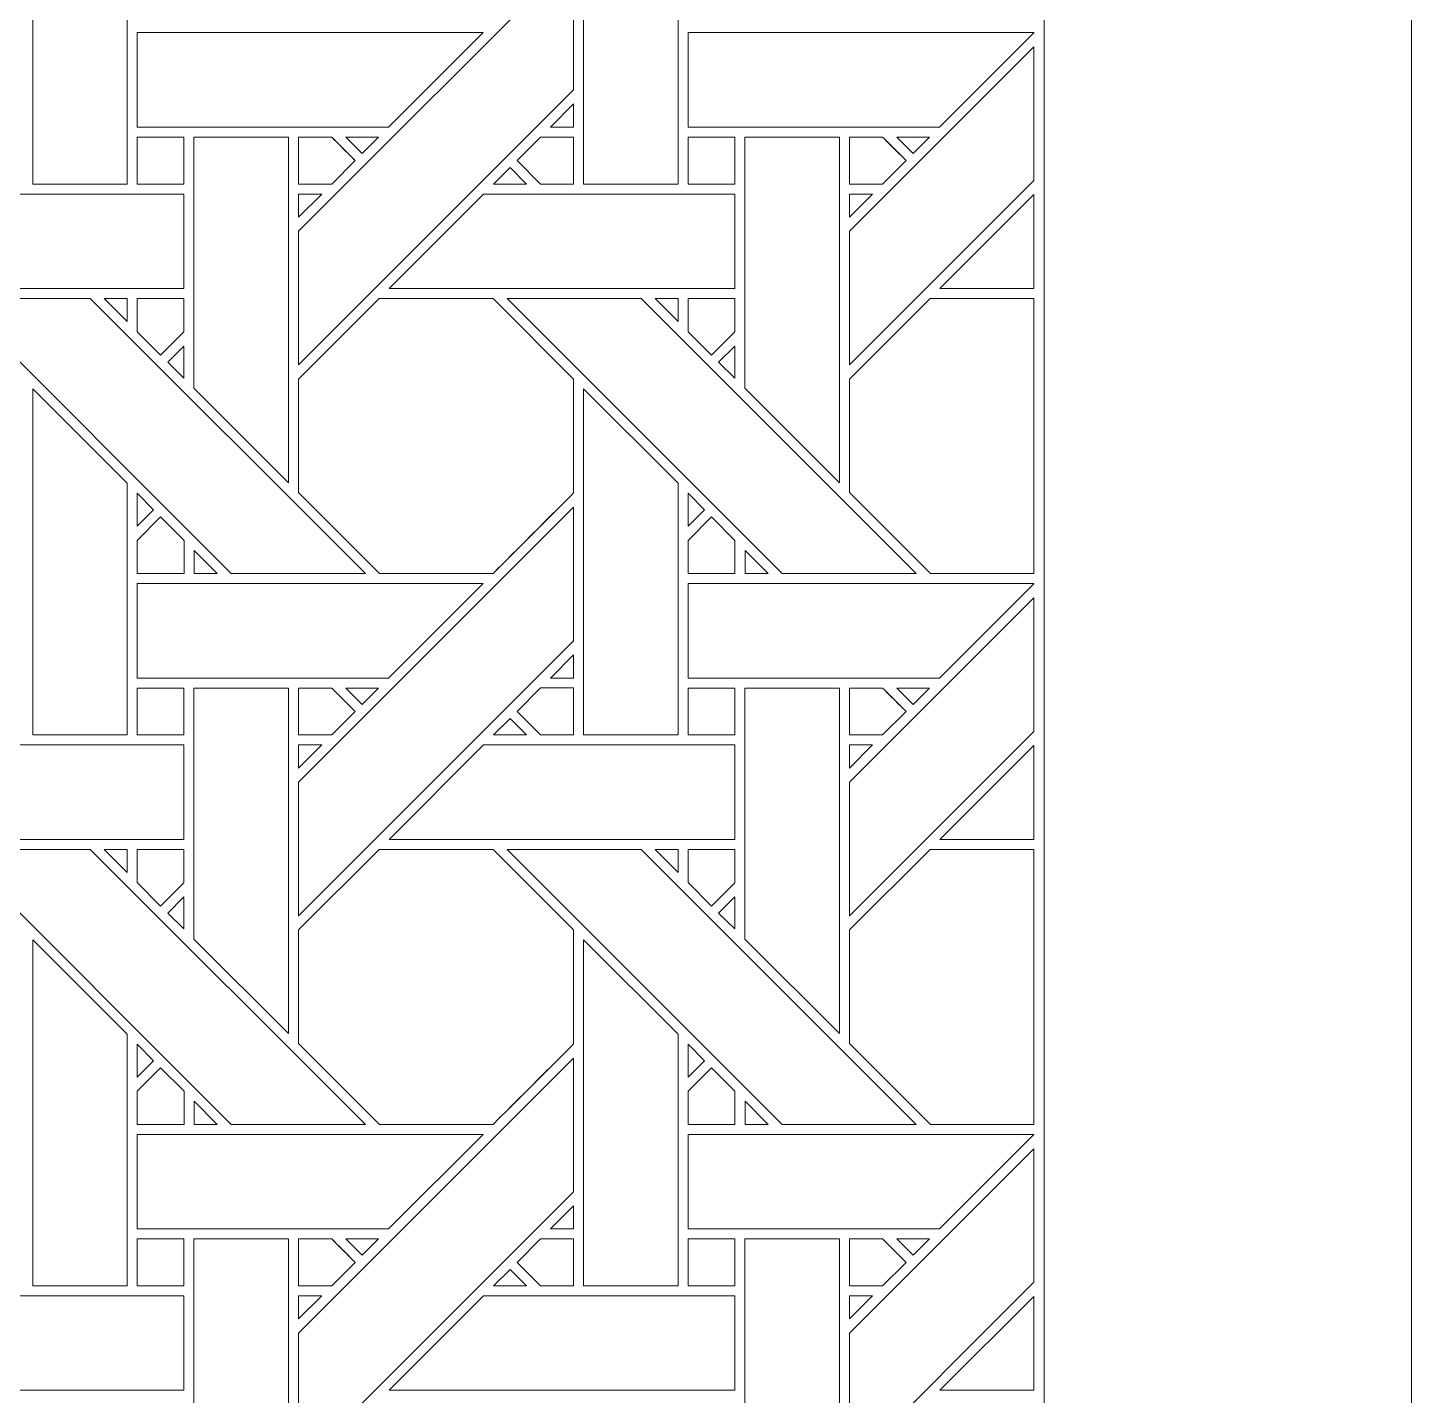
# Model space of a CAD drawing. Header units: inches. Extents: x 7.4 to 17.4, y 4.1 to 14.1.
# Drawn here: x 15 to 17.383, y 8.866 to 11.221 of the extents above; entities that cross this region are included whole.
import ezdxf

# ---------------------------------------------------------------- set-up
doc = ezdxf.new("R2010")
doc.units = ezdxf.units.IN
doc.header["$MEASUREMENT"] = 0
doc.layers.add('Design', color=7, linetype='Continuous', lineweight=0)

msp = doc.modelspace()

# ---------------------------------------------------------------- linework, layer by layer
at = {"layer": 'Design'}
for points, knots in [([(7.3829, 14.0948), (7.3829, 14.0948), (7.3829, 4.0948), (7.3829, 4.0948), (7.3829, 4.0948), (17.3829, 4.0948), (17.3829, 4.0948), (17.3829, 4.0948), (17.3829, 14.0948), (17.3829, 14.0948), (17.3829, 14.0948), (7.3829, 14.0948), (7.3829, 14.0948)], [0, 0, 0, 0, 1, 1, 1, 2, 2, 2, 3, 3, 3, 4, 4, 4, 4]), ([(8.0149, 13.4627), (8.0149, 13.4627), (8.0149, 4.7268), (8.0149, 4.7268), (8.0149, 4.7268), (16.7508, 4.7268), (16.7508, 4.7268), (16.7508, 4.7268), (16.7508, 13.4627), (16.7508, 13.4627), (16.7508, 13.4627), (8.0149, 13.4627), (8.0149, 13.4627)], [0, 0, 0, 0, 1, 1, 1, 2, 2, 2, 3, 3, 3, 4, 4, 4, 4]), ([(15.0087, 10.9519), (15.0087, 10.9519), (15.0087, 11.5477), (15.0087, 11.5477), (15.0087, 11.5477), (15.1714, 11.3856), (15.1714, 11.3856), (15.1714, 11.3856), (15.1714, 10.9519), (15.1714, 10.9519), (15.1714, 10.9519), (15.0087, 10.9519), (15.0087, 10.9519)], [0, 0, 0, 0, 1, 1, 1, 2, 2, 2, 3, 3, 3, 4, 4, 4, 4]), ([(15.9574, 10.9519), (15.9574, 10.9519), (15.9574, 11.5477), (15.9574, 11.5477), (15.9574, 11.5477), (16.1201, 11.3856), (16.1201, 11.3856), (16.1201, 11.3856), (16.1201, 10.9519), (16.1201, 10.9519), (16.1201, 10.9519), (15.9574, 10.9519), (15.9574, 10.9519)], [0, 0, 0, 0, 1, 1, 1, 2, 2, 2, 3, 3, 3, 4, 4, 4, 4]), ([(15.4666, 10.6404), (15.4666, 10.6404), (15.4666, 10.8705), (15.4666, 10.8705), (15.4666, 10.8705), (15.9403, 11.3441), (15.9403, 11.3441), (15.9403, 11.3441), (15.9403, 11.1141), (15.9403, 11.1141), (15.9403, 11.1141), (15.4666, 10.6404), (15.4666, 10.6404)], [0, 0, 0, 0, 1, 1, 1, 2, 2, 2, 3, 3, 3, 4, 4, 4, 4]), ([(15.6217, 11.0499), (15.6217, 11.0499), (15.1887, 11.0499), (15.1887, 11.0499), (15.1887, 11.0499), (15.1887, 11.2126), (15.1887, 11.2126), (15.1887, 11.2126), (15.7844, 11.2126), (15.7844, 11.2126), (15.7844, 11.2126), (15.6217, 11.0499), (15.6217, 11.0499)], [0, 0, 0, 0, 1, 1, 1, 2, 2, 2, 3, 3, 3, 4, 4, 4, 4]), ([(16.7329, 11.2123), (16.7329, 11.2123), (16.5704, 11.0499), (16.5704, 11.0499), (16.5704, 11.0499), (16.1375, 11.0499), (16.1375, 11.0499), (16.1375, 11.0499), (16.1375, 11.2126), (16.1375, 11.2126), (16.1375, 11.2126), (16.7329, 11.2126), (16.7329, 11.2126), (16.7329, 11.2126), (16.7329, 11.2123), (16.7329, 11.2123)], [0, 0, 0, 0, 1, 1, 1, 2, 2, 2, 3, 3, 3, 4, 4, 4, 5, 5, 5, 5]), ([(16.4153, 10.6404), (16.4153, 10.6404), (16.4153, 10.8705), (16.4153, 10.8705), (16.4153, 10.8705), (16.7329, 11.188), (16.7329, 11.188), (16.7329, 11.188), (16.7329, 10.958), (16.7329, 10.958), (16.7329, 10.958), (16.4153, 10.6404), (16.4153, 10.6404)], [0, 0, 0, 0, 1, 1, 1, 2, 2, 2, 3, 3, 3, 4, 4, 4, 4]), ([(15.9403, 11.0897), (15.9403, 11.0897), (15.9403, 11.0499), (15.9403, 11.0499), (15.9403, 11.0499), (15.9005, 11.0499), (15.9005, 11.0499), (15.9005, 11.0499), (15.9403, 11.0897), (15.9403, 11.0897)], [0, 0, 0, 0, 1, 1, 1, 2, 2, 2, 3, 3, 3, 3]), ([(15.1887, 11.0327), (15.1887, 11.0327), (15.269, 11.0327), (15.269, 11.0327), (15.269, 11.0327), (15.269, 10.9519), (15.269, 10.9519), (15.269, 10.9519), (15.1887, 10.9519), (15.1887, 10.9519), (15.1887, 10.9519), (15.1887, 11.0327), (15.1887, 11.0327)], [0, 0, 0, 0, 1, 1, 1, 2, 2, 2, 3, 3, 3, 4, 4, 4, 4]), ([(15.1887, 10.9519), (15.1887, 10.9519), (15.1887, 11.0327), (15.1887, 11.0327), (15.1887, 11.0327), (15.269, 11.0327), (15.269, 11.0327), (15.269, 11.0327), (15.269, 10.9519), (15.269, 10.9519), (15.269, 10.9519), (15.1887, 10.9519), (15.1887, 10.9519)], [0, 0, 0, 0, 1, 1, 1, 2, 2, 2, 3, 3, 3, 4, 4, 4, 4]), ([(15.2865, 10.6004), (15.2865, 10.6004), (15.2865, 11.0326), (15.2865, 11.0326), (15.2865, 11.0326), (15.4494, 11.0326), (15.4494, 11.0326), (15.4494, 11.0326), (15.4494, 10.4375), (15.4494, 10.4375), (15.4494, 10.4375), (15.2865, 10.6004), (15.2865, 10.6004)], [0, 0, 0, 0, 1, 1, 1, 2, 2, 2, 3, 3, 3, 4, 4, 4, 4]), ([(15.5237, 11.0327), (15.5288, 11.0276), (15.5596, 10.9967), (15.564, 10.9923), (15.564, 10.9923), (15.5236, 10.9519), (15.5236, 10.9519), (15.5236, 10.9519), (15.4666, 10.9519), (15.4666, 10.9519), (15.4666, 10.9519), (15.4666, 11.0327), (15.4666, 11.0327), (15.4666, 11.0327), (15.5237, 11.0327), (15.5237, 11.0327)], [0, 0, 0, 0, 1, 1, 1, 2, 2, 2, 3, 3, 3, 4, 4, 4, 5, 5, 5, 5]), ([(15.564, 10.9923), (15.564, 10.9923), (15.5236, 10.9519), (15.5236, 10.9519), (15.5236, 10.9519), (15.4666, 10.9519), (15.4666, 10.9519), (15.4666, 10.9519), (15.4666, 11.0327), (15.4666, 11.0327), (15.4666, 11.0327), (15.5237, 11.0327), (15.5237, 11.0327), (15.5291, 11.0273), (15.564, 10.9923), (15.564, 10.9923)], [0, 0, 0, 0, 1, 1, 1, 2, 2, 2, 3, 3, 3, 4, 4, 4, 5, 5, 5, 5]), ([(15.548, 11.0326), (15.548, 11.0326), (15.6045, 11.0326), (15.6045, 11.0326), (15.6045, 11.0326), (15.5762, 11.0045), (15.5762, 11.0045), (15.5762, 11.0045), (15.548, 11.0326), (15.548, 11.0326)], [0, 0, 0, 0, 1, 1, 1, 2, 2, 2, 3, 3, 3, 3]), ([(15.8832, 10.9519), (15.8832, 10.9519), (15.8428, 10.9923), (15.8428, 10.9923), (15.8428, 10.9923), (15.8832, 11.0327), (15.8832, 11.0327), (15.8832, 11.0327), (15.9403, 11.0327), (15.9403, 11.0327), (15.9403, 11.0327), (15.9403, 10.9519), (15.9403, 10.9519), (15.9403, 10.9519), (15.8832, 10.9519), (15.8832, 10.9519)], [0, 0, 0, 0, 1, 1, 1, 2, 2, 2, 3, 3, 3, 4, 4, 4, 5, 5, 5, 5]), ([(15.9403, 10.9519), (15.9403, 10.9519), (15.8832, 10.9519), (15.8832, 10.9519), (15.8832, 10.9519), (15.8428, 10.9923), (15.8428, 10.9923), (15.8428, 10.9923), (15.8832, 11.0327), (15.8832, 11.0327), (15.8832, 11.0327), (15.9403, 11.0327), (15.9403, 11.0327), (15.9403, 11.0327), (15.9403, 10.9519), (15.9403, 10.9519)], [0, 0, 0, 0, 1, 1, 1, 2, 2, 2, 3, 3, 3, 4, 4, 4, 5, 5, 5, 5]), ([(16.1375, 11.0327), (16.1375, 11.0327), (16.2177, 11.0327), (16.2177, 11.0327), (16.2177, 11.0327), (16.2177, 10.9519), (16.2177, 10.9519), (16.2177, 10.9519), (16.1375, 10.9519), (16.1375, 10.9519), (16.1375, 10.9519), (16.1375, 11.0327), (16.1375, 11.0327)], [0, 0, 0, 0, 1, 1, 1, 2, 2, 2, 3, 3, 3, 4, 4, 4, 4]), ([(16.1375, 10.9519), (16.1375, 10.9519), (16.1375, 11.0327), (16.1375, 11.0327), (16.1375, 11.0327), (16.2177, 11.0327), (16.2177, 11.0327), (16.2177, 11.0327), (16.2177, 10.9519), (16.2177, 10.9519), (16.2177, 10.9519), (16.1375, 10.9519), (16.1375, 10.9519)], [0, 0, 0, 0, 1, 1, 1, 2, 2, 2, 3, 3, 3, 4, 4, 4, 4]), ([(16.3982, 10.4375), (16.3982, 10.4375), (16.2352, 10.6004), (16.2352, 10.6004), (16.2352, 10.6004), (16.2352, 11.0326), (16.2352, 11.0326), (16.2352, 11.0326), (16.3982, 11.0326), (16.3982, 11.0326), (16.3982, 11.0326), (16.3982, 10.4375), (16.3982, 10.4375)], [0, 0, 0, 0, 1, 1, 1, 2, 2, 2, 3, 3, 3, 4, 4, 4, 4]), ([(16.4724, 11.0327), (16.4775, 11.0276), (16.5083, 10.9967), (16.5127, 10.9923), (16.5127, 10.9923), (16.4723, 10.9519), (16.4723, 10.9519), (16.4723, 10.9519), (16.4153, 10.9519), (16.4153, 10.9519), (16.4153, 10.9519), (16.4153, 11.0327), (16.4153, 11.0327), (16.4153, 11.0327), (16.4724, 11.0327), (16.4724, 11.0327)], [0, 0, 0, 0, 1, 1, 1, 2, 2, 2, 3, 3, 3, 4, 4, 4, 5, 5, 5, 5]), ([(16.4153, 10.9519), (16.4153, 10.9519), (16.4153, 11.0327), (16.4153, 11.0327), (16.4153, 11.0327), (16.4724, 11.0327), (16.4724, 11.0327), (16.4777, 11.0274), (16.5085, 10.9965), (16.5127, 10.9923), (16.5127, 10.9923), (16.4723, 10.9519), (16.4723, 10.9519), (16.4723, 10.9519), (16.4153, 10.9519), (16.4153, 10.9519)], [0, 0, 0, 0, 1, 1, 1, 2, 2, 2, 3, 3, 3, 4, 4, 4, 5, 5, 5, 5]), ([(16.4967, 11.0326), (16.4967, 11.0326), (16.5532, 11.0326), (16.5532, 11.0326), (16.5532, 11.0326), (16.5249, 11.0045), (16.5249, 11.0045), (16.5249, 11.0045), (16.4967, 11.0326), (16.4967, 11.0326)], [0, 0, 0, 0, 1, 1, 1, 2, 2, 2, 3, 3, 3, 3]), ([(15.8307, 10.9801), (15.8307, 10.9801), (15.8589, 10.9519), (15.8589, 10.9519), (15.8589, 10.9519), (15.8024, 10.9519), (15.8024, 10.9519), (15.8024, 10.9519), (15.8307, 10.9801), (15.8307, 10.9801)], [0, 0, 0, 0, 1, 1, 1, 2, 2, 2, 3, 3, 3, 3]), ([(15.269, 10.9347), (15.269, 10.9347), (15.269, 10.7719), (15.269, 10.7719), (15.269, 10.7719), (14.6737, 10.7719), (14.6737, 10.7719), (14.6737, 10.7719), (14.8365, 10.9347), (14.8365, 10.9347), (14.8365, 10.9347), (15.269, 10.9347), (15.269, 10.9347)], [0, 0, 0, 0, 1, 1, 1, 2, 2, 2, 3, 3, 3, 4, 4, 4, 4]), ([(15.5064, 10.9347), (15.5064, 10.9347), (15.4666, 10.8949), (15.4666, 10.8949), (15.4666, 10.8949), (15.4666, 10.9347), (15.4666, 10.9347), (15.4666, 10.9347), (15.5064, 10.9347), (15.5064, 10.9347)], [0, 0, 0, 0, 1, 1, 1, 2, 2, 2, 3, 3, 3, 3]), ([(16.2177, 10.9347), (16.2177, 10.9347), (16.2177, 10.7719), (16.2177, 10.7719), (16.2177, 10.7719), (15.6224, 10.7719), (15.6224, 10.7719), (15.6224, 10.7719), (15.7853, 10.9347), (15.7853, 10.9347), (15.7853, 10.9347), (16.2177, 10.9347), (16.2177, 10.9347)], [0, 0, 0, 0, 1, 1, 1, 2, 2, 2, 3, 3, 3, 4, 4, 4, 4]), ([(16.4551, 10.9347), (16.4551, 10.9347), (16.4153, 10.8949), (16.4153, 10.8949), (16.4153, 10.8949), (16.4153, 10.9347), (16.4153, 10.9347), (16.4153, 10.9347), (16.4551, 10.9347), (16.4551, 10.9347)], [0, 0, 0, 0, 1, 1, 1, 2, 2, 2, 3, 3, 3, 3]), ([(16.5711, 10.7719), (16.5711, 10.7719), (16.7329, 10.9336), (16.7329, 10.9336), (16.7329, 10.9336), (16.7329, 10.7719), (16.7329, 10.7719), (16.7329, 10.7719), (16.5711, 10.7719), (16.5711, 10.7719)], [0, 0, 0, 0, 1, 1, 1, 2, 2, 2, 3, 3, 3, 3]), ([(15.3506, 10.2811), (15.3506, 10.2811), (14.877, 10.7548), (14.877, 10.7548), (14.877, 10.7548), (15.1079, 10.7548), (15.1079, 10.7548), (15.1079, 10.7548), (15.5816, 10.2811), (15.5816, 10.2811), (15.5816, 10.2811), (15.3506, 10.2811), (15.3506, 10.2811)], [0, 0, 0, 0, 1, 1, 1, 2, 2, 2, 3, 3, 3, 4, 4, 4, 4]), ([(15.1715, 10.7548), (15.1715, 10.7548), (15.1715, 10.715), (15.1715, 10.715), (15.1715, 10.715), (15.1321, 10.7548), (15.1321, 10.7548), (15.1321, 10.7548), (15.1715, 10.7548), (15.1715, 10.7548)], [0, 0, 0, 0, 1, 1, 1, 2, 2, 2, 3, 3, 3, 3]), ([(15.269, 10.7548), (15.269, 10.7548), (15.269, 10.6972), (15.269, 10.6972), (15.269, 10.6972), (15.2291, 10.6573), (15.2291, 10.6573), (15.2291, 10.6573), (15.1887, 10.6976), (15.1887, 10.6976), (15.1887, 10.6976), (15.1887, 10.7548), (15.1887, 10.7548), (15.1887, 10.7548), (15.269, 10.7548), (15.269, 10.7548)], [0, 0, 0, 0, 1, 1, 1, 2, 2, 2, 3, 3, 3, 4, 4, 4, 5, 5, 5, 5]), ([(15.2291, 10.6573), (15.2291, 10.6573), (15.1887, 10.6976), (15.1887, 10.6976), (15.1887, 10.6976), (15.1887, 10.7548), (15.1887, 10.7548), (15.1887, 10.7548), (15.269, 10.7548), (15.269, 10.7548), (15.269, 10.7548), (15.269, 10.6972), (15.269, 10.6972), (15.269, 10.6972), (15.2291, 10.6573), (15.2291, 10.6573)], [0, 0, 0, 0, 1, 1, 1, 2, 2, 2, 3, 3, 3, 4, 4, 4, 5, 5, 5, 5]), ([(15.6053, 10.7548), (15.6053, 10.7548), (15.8015, 10.7548), (15.8015, 10.7548), (15.8015, 10.7548), (15.9403, 10.6161), (15.9403, 10.6161), (15.9403, 10.6161), (15.9403, 10.4199), (15.9403, 10.4199), (15.9225, 10.4019), (15.8105, 10.2902), (15.8016, 10.2812), (15.8016, 10.2812), (15.6058, 10.2812), (15.6058, 10.2812), (15.6058, 10.2812), (15.4666, 10.4204), (15.4666, 10.4204), (15.4666, 10.4204), (15.4666, 10.6161), (15.4666, 10.6161), (15.4666, 10.6161), (15.6053, 10.7548), (15.6053, 10.7548)], [0, 0, 0, 0, 1, 1, 1, 2, 2, 2, 3, 3, 3, 4, 4, 4, 5, 5, 5, 6, 6, 6, 7, 7, 7, 8, 8, 8, 8]), ([(15.9403, 10.4199), (15.9222, 10.4016), (15.8103, 10.2899), (15.8016, 10.2812), (15.8016, 10.2812), (15.6058, 10.2812), (15.6058, 10.2812), (15.6058, 10.2812), (15.4666, 10.4204), (15.4666, 10.4204), (15.4666, 10.4204), (15.4666, 10.6161), (15.4666, 10.6161), (15.4666, 10.6161), (15.6053, 10.7548), (15.6053, 10.7548), (15.6053, 10.7548), (15.8015, 10.7548), (15.8015, 10.7548), (15.8015, 10.7548), (15.9403, 10.6161), (15.9403, 10.6161), (15.9403, 10.6161), (15.9403, 10.4199), (15.9403, 10.4199)], [0, 0, 0, 0, 1, 1, 1, 2, 2, 2, 3, 3, 3, 4, 4, 4, 5, 5, 5, 6, 6, 6, 7, 7, 7, 8, 8, 8, 8]), ([(16.2993, 10.2811), (16.2993, 10.2811), (15.8257, 10.7548), (15.8257, 10.7548), (15.8257, 10.7548), (16.0567, 10.7548), (16.0567, 10.7548), (16.0567, 10.7548), (16.5303, 10.2811), (16.5303, 10.2811), (16.5303, 10.2811), (16.2993, 10.2811), (16.2993, 10.2811)], [0, 0, 0, 0, 1, 1, 1, 2, 2, 2, 3, 3, 3, 4, 4, 4, 4]), ([(16.1202, 10.7548), (16.1202, 10.7548), (16.1202, 10.715), (16.1202, 10.715), (16.1202, 10.715), (16.0808, 10.7548), (16.0808, 10.7548), (16.0808, 10.7548), (16.1202, 10.7548), (16.1202, 10.7548)], [0, 0, 0, 0, 1, 1, 1, 2, 2, 2, 3, 3, 3, 3]), ([(16.2177, 10.7548), (16.2177, 10.7548), (16.2177, 10.6972), (16.2177, 10.6972), (16.2177, 10.6972), (16.1778, 10.6573), (16.1778, 10.6573), (16.1778, 10.6573), (16.1375, 10.6976), (16.1375, 10.6976), (16.1375, 10.6976), (16.1375, 10.7548), (16.1375, 10.7548), (16.1375, 10.7548), (16.2177, 10.7548), (16.2177, 10.7548)], [0, 0, 0, 0, 1, 1, 1, 2, 2, 2, 3, 3, 3, 4, 4, 4, 5, 5, 5, 5]), ([(16.1778, 10.6573), (16.1778, 10.6573), (16.1375, 10.6976), (16.1375, 10.6976), (16.1375, 10.6976), (16.1375, 10.7548), (16.1375, 10.7548), (16.1375, 10.7548), (16.2177, 10.7548), (16.2177, 10.7548), (16.2177, 10.7548), (16.2177, 10.6972), (16.2177, 10.6972), (16.2177, 10.6972), (16.1778, 10.6573), (16.1778, 10.6573)], [0, 0, 0, 0, 1, 1, 1, 2, 2, 2, 3, 3, 3, 4, 4, 4, 5, 5, 5, 5]), ([(16.554, 10.7548), (16.554, 10.7548), (16.7329, 10.7548), (16.7329, 10.7548), (16.7329, 10.7548), (16.7329, 10.2812), (16.7329, 10.2812), (16.7329, 10.2812), (16.5546, 10.2812), (16.5546, 10.2812), (16.5546, 10.2812), (16.4153, 10.4204), (16.4153, 10.4204), (16.4153, 10.4204), (16.4153, 10.6161), (16.4153, 10.6161), (16.4153, 10.6161), (16.554, 10.7548), (16.554, 10.7548)], [0, 0, 0, 0, 1, 1, 1, 2, 2, 2, 3, 3, 3, 4, 4, 4, 5, 5, 5, 6, 6, 6, 6]), ([(16.7329, 10.2812), (16.7329, 10.2812), (16.5546, 10.2812), (16.5546, 10.2812), (16.5546, 10.2812), (16.4153, 10.4204), (16.4153, 10.4204), (16.4153, 10.4204), (16.4153, 10.6161), (16.4153, 10.6161), (16.4153, 10.6161), (16.554, 10.7548), (16.554, 10.7548), (16.554, 10.7548), (16.7329, 10.7548), (16.7329, 10.7548), (16.7329, 10.7548), (16.7329, 10.2812), (16.7329, 10.2812)], [0, 0, 0, 0, 1, 1, 1, 2, 2, 2, 3, 3, 3, 4, 4, 4, 5, 5, 5, 6, 6, 6, 6]), ([(15.269, 10.6729), (15.269, 10.6729), (15.269, 10.6178), (15.269, 10.6178), (15.269, 10.6178), (15.2412, 10.6452), (15.2412, 10.6452), (15.2412, 10.6452), (15.269, 10.6729), (15.269, 10.6729)], [0, 0, 0, 0, 1, 1, 1, 2, 2, 2, 3, 3, 3, 3]), ([(16.2177, 10.6729), (16.2177, 10.6729), (16.2177, 10.6178), (16.2177, 10.6178), (16.2177, 10.6178), (16.1899, 10.6452), (16.1899, 10.6452), (16.1899, 10.6452), (16.2177, 10.6729), (16.2177, 10.6729)], [0, 0, 0, 0, 1, 1, 1, 2, 2, 2, 3, 3, 3, 3]), ([(15.0087, 10.0031), (15.0087, 10.0031), (15.0087, 10.599), (15.0087, 10.599), (15.0087, 10.599), (15.1714, 10.4368), (15.1714, 10.4368), (15.1714, 10.4368), (15.1714, 10.0031), (15.1714, 10.0031), (15.1714, 10.0031), (15.0087, 10.0031), (15.0087, 10.0031)], [0, 0, 0, 0, 1, 1, 1, 2, 2, 2, 3, 3, 3, 4, 4, 4, 4]), ([(15.9574, 10.0031), (15.9574, 10.0031), (15.9574, 10.599), (15.9574, 10.599), (15.9574, 10.599), (16.1201, 10.4368), (16.1201, 10.4368), (16.1201, 10.4368), (16.1201, 10.0031), (16.1201, 10.0031), (16.1201, 10.0031), (15.9574, 10.0031), (15.9574, 10.0031)], [0, 0, 0, 0, 1, 1, 1, 2, 2, 2, 3, 3, 3, 4, 4, 4, 4]), ([(15.1887, 10.3626), (15.1887, 10.3626), (15.1887, 10.4193), (15.1887, 10.4193), (15.1887, 10.4193), (15.2169, 10.3908), (15.2169, 10.3908), (15.2169, 10.3908), (15.1887, 10.3626), (15.1887, 10.3626)], [0, 0, 0, 0, 1, 1, 1, 2, 2, 2, 3, 3, 3, 3]), ([(16.1374, 10.3626), (16.1374, 10.3626), (16.1374, 10.4193), (16.1374, 10.4193), (16.1374, 10.4193), (16.1656, 10.3908), (16.1656, 10.3908), (16.1656, 10.3908), (16.1374, 10.3626), (16.1374, 10.3626)], [0, 0, 0, 0, 1, 1, 1, 2, 2, 2, 3, 3, 3, 3]), ([(15.4666, 9.6917), (15.4666, 9.6917), (15.4666, 9.9218), (15.4666, 9.9218), (15.4666, 9.9218), (15.9403, 10.3954), (15.9403, 10.3954), (15.9403, 10.3954), (15.9403, 10.1654), (15.9403, 10.1654), (15.9403, 10.1654), (15.4666, 9.6917), (15.4666, 9.6917)], [0, 0, 0, 0, 1, 1, 1, 2, 2, 2, 3, 3, 3, 4, 4, 4, 4]), ([(15.1887, 10.2809), (15.1887, 10.2809), (15.1887, 10.3382), (15.1887, 10.3382), (15.1887, 10.3382), (15.2291, 10.3785), (15.2291, 10.3785), (15.2291, 10.3785), (15.2694, 10.3382), (15.2694, 10.3382), (15.2694, 10.3382), (15.2694, 10.2809), (15.2694, 10.2809), (15.2694, 10.2809), (15.1887, 10.2809), (15.1887, 10.2809)], [0, 0, 0, 0, 1, 1, 1, 2, 2, 2, 3, 3, 3, 4, 4, 4, 5, 5, 5, 5]), ([(15.2291, 10.3785), (15.2291, 10.3785), (15.2694, 10.3382), (15.2694, 10.3382), (15.2694, 10.3382), (15.2694, 10.2809), (15.2694, 10.2809), (15.2694, 10.2809), (15.1887, 10.2809), (15.1887, 10.2809), (15.1887, 10.2809), (15.1887, 10.3382), (15.1887, 10.3382), (15.1887, 10.3382), (15.2291, 10.3785), (15.2291, 10.3785)], [0, 0, 0, 0, 1, 1, 1, 2, 2, 2, 3, 3, 3, 4, 4, 4, 5, 5, 5, 5]), ([(16.1375, 10.2809), (16.1375, 10.2809), (16.1375, 10.3382), (16.1375, 10.3382), (16.1375, 10.3382), (16.1778, 10.3785), (16.1778, 10.3785), (16.1778, 10.3785), (16.2181, 10.3382), (16.2181, 10.3382), (16.2181, 10.3382), (16.2181, 10.2809), (16.2181, 10.2809), (16.2181, 10.2809), (16.1375, 10.2809), (16.1375, 10.2809)], [0, 0, 0, 0, 1, 1, 1, 2, 2, 2, 3, 3, 3, 4, 4, 4, 5, 5, 5, 5]), ([(16.1778, 10.3785), (16.1778, 10.3785), (16.2181, 10.3382), (16.2181, 10.3382), (16.2181, 10.3382), (16.2181, 10.2809), (16.2181, 10.2809), (16.2181, 10.2809), (16.1375, 10.2809), (16.1375, 10.2809), (16.1375, 10.2809), (16.1375, 10.3382), (16.1375, 10.3382), (16.1375, 10.3382), (16.1778, 10.3785), (16.1778, 10.3785)], [0, 0, 0, 0, 1, 1, 1, 2, 2, 2, 3, 3, 3, 4, 4, 4, 5, 5, 5, 5]), ([(15.2866, 10.2811), (15.2866, 10.2811), (15.2866, 10.3209), (15.2866, 10.3209), (15.2866, 10.3209), (15.3264, 10.2811), (15.3264, 10.2811), (15.3264, 10.2811), (15.2866, 10.2811), (15.2866, 10.2811)], [0, 0, 0, 0, 1, 1, 1, 2, 2, 2, 3, 3, 3, 3]), ([(16.2354, 10.2811), (16.2354, 10.2811), (16.2354, 10.3209), (16.2354, 10.3209), (16.2354, 10.3209), (16.2751, 10.2811), (16.2751, 10.2811), (16.2751, 10.2811), (16.2354, 10.2811), (16.2354, 10.2811)], [0, 0, 0, 0, 1, 1, 1, 2, 2, 2, 3, 3, 3, 3]), ([(15.6217, 10.1012), (15.6217, 10.1012), (15.1887, 10.1012), (15.1887, 10.1012), (15.1887, 10.1012), (15.1887, 10.2639), (15.1887, 10.2639), (15.1887, 10.2639), (15.7844, 10.2639), (15.7844, 10.2639), (15.7844, 10.2639), (15.6217, 10.1012), (15.6217, 10.1012)], [0, 0, 0, 0, 1, 1, 1, 2, 2, 2, 3, 3, 3, 4, 4, 4, 4]), ([(16.7329, 10.2636), (16.7329, 10.2636), (16.5704, 10.1012), (16.5704, 10.1012), (16.5704, 10.1012), (16.1375, 10.1012), (16.1375, 10.1012), (16.1375, 10.1012), (16.1375, 10.2639), (16.1375, 10.2639), (16.1375, 10.2639), (16.7329, 10.2639), (16.7329, 10.2639), (16.7329, 10.2639), (16.7329, 10.2636), (16.7329, 10.2636)], [0, 0, 0, 0, 1, 1, 1, 2, 2, 2, 3, 3, 3, 4, 4, 4, 5, 5, 5, 5]), ([(16.4153, 9.6917), (16.4153, 9.6917), (16.4153, 9.9218), (16.4153, 9.9218), (16.4153, 9.9218), (16.7329, 10.2393), (16.7329, 10.2393), (16.7329, 10.2393), (16.7329, 10.0093), (16.7329, 10.0093), (16.7329, 10.0093), (16.4153, 9.6917), (16.4153, 9.6917)], [0, 0, 0, 0, 1, 1, 1, 2, 2, 2, 3, 3, 3, 4, 4, 4, 4]), ([(15.9403, 10.141), (15.9403, 10.141), (15.9403, 10.1012), (15.9403, 10.1012), (15.9403, 10.1012), (15.9005, 10.1012), (15.9005, 10.1012), (15.9005, 10.1012), (15.9403, 10.141), (15.9403, 10.141)], [0, 0, 0, 0, 1, 1, 1, 2, 2, 2, 3, 3, 3, 3]), ([(15.1887, 10.0839), (15.1887, 10.0839), (15.269, 10.0839), (15.269, 10.0839), (15.269, 10.0839), (15.269, 10.0031), (15.269, 10.0031), (15.269, 10.0031), (15.1887, 10.0031), (15.1887, 10.0031), (15.1887, 10.0031), (15.1887, 10.0839), (15.1887, 10.0839)], [0, 0, 0, 0, 1, 1, 1, 2, 2, 2, 3, 3, 3, 4, 4, 4, 4]), ([(15.1887, 10.0031), (15.1887, 10.0031), (15.1887, 10.0839), (15.1887, 10.0839), (15.1887, 10.0839), (15.269, 10.0839), (15.269, 10.0839), (15.269, 10.0839), (15.269, 10.0031), (15.269, 10.0031), (15.269, 10.0031), (15.1887, 10.0031), (15.1887, 10.0031)], [0, 0, 0, 0, 1, 1, 1, 2, 2, 2, 3, 3, 3, 4, 4, 4, 4]), ([(15.2865, 9.6517), (15.2865, 9.6517), (15.2865, 10.0839), (15.2865, 10.0839), (15.2865, 10.0839), (15.4494, 10.0839), (15.4494, 10.0839), (15.4494, 10.0839), (15.4494, 9.4888), (15.4494, 9.4888), (15.4494, 9.4888), (15.2865, 9.6517), (15.2865, 9.6517)], [0, 0, 0, 0, 1, 1, 1, 2, 2, 2, 3, 3, 3, 4, 4, 4, 4]), ([(15.5237, 10.0839), (15.5288, 10.0788), (15.5596, 10.048), (15.564, 10.0436), (15.564, 10.0436), (15.5236, 10.0032), (15.5236, 10.0032), (15.5236, 10.0032), (15.4666, 10.0032), (15.4666, 10.0032), (15.4666, 10.0032), (15.4666, 10.0839), (15.4666, 10.0839), (15.4666, 10.0839), (15.5237, 10.0839), (15.5237, 10.0839)], [0, 0, 0, 0, 1, 1, 1, 2, 2, 2, 3, 3, 3, 4, 4, 4, 5, 5, 5, 5]), ([(15.564, 10.0436), (15.564, 10.0436), (15.5236, 10.0032), (15.5236, 10.0032), (15.5236, 10.0032), (15.4666, 10.0032), (15.4666, 10.0032), (15.4666, 10.0032), (15.4666, 10.0839), (15.4666, 10.0839), (15.4666, 10.0839), (15.5237, 10.0839), (15.5237, 10.0839), (15.5237, 10.0839), (15.564, 10.0436), (15.564, 10.0436)], [0, 0, 0, 0, 1, 1, 1, 2, 2, 2, 3, 3, 3, 4, 4, 4, 5, 5, 5, 5]), ([(15.548, 10.0839), (15.548, 10.0839), (15.6045, 10.0839), (15.6045, 10.0839), (15.6045, 10.0839), (15.5762, 10.0557), (15.5762, 10.0557), (15.5762, 10.0557), (15.548, 10.0839), (15.548, 10.0839)], [0, 0, 0, 0, 1, 1, 1, 2, 2, 2, 3, 3, 3, 3]), ([(15.8832, 10.0031), (15.8832, 10.0031), (15.8428, 10.0435), (15.8428, 10.0435), (15.8428, 10.0435), (15.8832, 10.084), (15.8832, 10.084), (15.8832, 10.084), (15.9403, 10.084), (15.9403, 10.084), (15.9403, 10.084), (15.9403, 10.0031), (15.9403, 10.0031), (15.9403, 10.0031), (15.8832, 10.0031), (15.8832, 10.0031)], [0, 0, 0, 0, 1, 1, 1, 2, 2, 2, 3, 3, 3, 4, 4, 4, 5, 5, 5, 5]), ([(15.9403, 10.0031), (15.9403, 10.0031), (15.8832, 10.0031), (15.8832, 10.0031), (15.8832, 10.0031), (15.8428, 10.0435), (15.8428, 10.0435), (15.8428, 10.0435), (15.8832, 10.084), (15.8832, 10.084), (15.8832, 10.084), (15.9403, 10.084), (15.9403, 10.084), (15.9403, 10.084), (15.9403, 10.0031), (15.9403, 10.0031)], [0, 0, 0, 0, 1, 1, 1, 2, 2, 2, 3, 3, 3, 4, 4, 4, 5, 5, 5, 5]), ([(16.1375, 10.0839), (16.1375, 10.0839), (16.2177, 10.0839), (16.2177, 10.0839), (16.2177, 10.0839), (16.2177, 10.0031), (16.2177, 10.0031), (16.2177, 10.0031), (16.1375, 10.0031), (16.1375, 10.0031), (16.1375, 10.0031), (16.1375, 10.0839), (16.1375, 10.0839)], [0, 0, 0, 0, 1, 1, 1, 2, 2, 2, 3, 3, 3, 4, 4, 4, 4]), ([(16.1375, 10.0031), (16.1375, 10.0031), (16.1375, 10.0839), (16.1375, 10.0839), (16.1375, 10.0839), (16.2177, 10.0839), (16.2177, 10.0839), (16.2177, 10.0839), (16.2177, 10.0031), (16.2177, 10.0031), (16.2177, 10.0031), (16.1375, 10.0031), (16.1375, 10.0031)], [0, 0, 0, 0, 1, 1, 1, 2, 2, 2, 3, 3, 3, 4, 4, 4, 4]), ([(16.3982, 9.4888), (16.3982, 9.4888), (16.2352, 9.6517), (16.2352, 9.6517), (16.2352, 9.6517), (16.2352, 10.0839), (16.2352, 10.0839), (16.2352, 10.0839), (16.3982, 10.0839), (16.3982, 10.0839), (16.3982, 10.0839), (16.3982, 9.4888), (16.3982, 9.4888)], [0, 0, 0, 0, 1, 1, 1, 2, 2, 2, 3, 3, 3, 4, 4, 4, 4]), ([(16.4724, 10.0839), (16.4775, 10.0788), (16.5083, 10.048), (16.5127, 10.0436), (16.5127, 10.0436), (16.4723, 10.0032), (16.4723, 10.0032), (16.4723, 10.0032), (16.4153, 10.0032), (16.4153, 10.0032), (16.4153, 10.0032), (16.4153, 10.0839), (16.4153, 10.0839), (16.4153, 10.0839), (16.4724, 10.0839), (16.4724, 10.0839)], [0, 0, 0, 0, 1, 1, 1, 2, 2, 2, 3, 3, 3, 4, 4, 4, 5, 5, 5, 5]), ([(16.4153, 10.0032), (16.4153, 10.0032), (16.4153, 10.0839), (16.4153, 10.0839), (16.4153, 10.0839), (16.4724, 10.0839), (16.4724, 10.0839), (16.4778, 10.0785), (16.5127, 10.0436), (16.5127, 10.0436), (16.5127, 10.0436), (16.4723, 10.0032), (16.4723, 10.0032), (16.4723, 10.0032), (16.4153, 10.0032), (16.4153, 10.0032)], [0, 0, 0, 0, 1, 1, 1, 2, 2, 2, 3, 3, 3, 4, 4, 4, 5, 5, 5, 5]), ([(16.4967, 10.0839), (16.4967, 10.0839), (16.5532, 10.0839), (16.5532, 10.0839), (16.5532, 10.0839), (16.5249, 10.0557), (16.5249, 10.0557), (16.5249, 10.0557), (16.4967, 10.0839), (16.4967, 10.0839)], [0, 0, 0, 0, 1, 1, 1, 2, 2, 2, 3, 3, 3, 3]), ([(15.8307, 10.0314), (15.8307, 10.0314), (15.8589, 10.0031), (15.8589, 10.0031), (15.8589, 10.0031), (15.8024, 10.0031), (15.8024, 10.0031), (15.8024, 10.0031), (15.8307, 10.0314), (15.8307, 10.0314)], [0, 0, 0, 0, 1, 1, 1, 2, 2, 2, 3, 3, 3, 3]), ([(15.269, 9.986), (15.269, 9.986), (15.269, 9.8232), (15.269, 9.8232), (15.269, 9.8232), (14.6737, 9.8232), (14.6737, 9.8232), (14.6737, 9.8232), (14.8365, 9.986), (14.8365, 9.986), (14.8365, 9.986), (15.269, 9.986), (15.269, 9.986)], [0, 0, 0, 0, 1, 1, 1, 2, 2, 2, 3, 3, 3, 4, 4, 4, 4]), ([(15.5064, 9.986), (15.5064, 9.986), (15.4666, 9.9462), (15.4666, 9.9462), (15.4666, 9.9462), (15.4666, 9.986), (15.4666, 9.986), (15.4666, 9.986), (15.5064, 9.986), (15.5064, 9.986)], [0, 0, 0, 0, 1, 1, 1, 2, 2, 2, 3, 3, 3, 3]), ([(16.2177, 9.986), (16.2177, 9.986), (16.2177, 9.8232), (16.2177, 9.8232), (16.2177, 9.8232), (15.6224, 9.8232), (15.6224, 9.8232), (15.6224, 9.8232), (15.7853, 9.986), (15.7853, 9.986), (15.7853, 9.986), (16.2177, 9.986), (16.2177, 9.986)], [0, 0, 0, 0, 1, 1, 1, 2, 2, 2, 3, 3, 3, 4, 4, 4, 4]), ([(16.4551, 9.986), (16.4551, 9.986), (16.4153, 9.9462), (16.4153, 9.9462), (16.4153, 9.9462), (16.4153, 9.986), (16.4153, 9.986), (16.4153, 9.986), (16.4551, 9.986), (16.4551, 9.986)], [0, 0, 0, 0, 1, 1, 1, 2, 2, 2, 3, 3, 3, 3]), ([(16.5711, 9.8232), (16.5711, 9.8232), (16.7329, 9.9849), (16.7329, 9.9849), (16.7329, 9.9849), (16.7329, 9.8232), (16.7329, 9.8232), (16.7329, 9.8232), (16.5711, 9.8232), (16.5711, 9.8232)], [0, 0, 0, 0, 1, 1, 1, 2, 2, 2, 3, 3, 3, 3]), ([(15.3506, 9.3324), (15.3506, 9.3324), (14.877, 9.8061), (14.877, 9.8061), (14.877, 9.8061), (15.1079, 9.8061), (15.1079, 9.8061), (15.1079, 9.8061), (15.5816, 9.3324), (15.5816, 9.3324), (15.5816, 9.3324), (15.3506, 9.3324), (15.3506, 9.3324)], [0, 0, 0, 0, 1, 1, 1, 2, 2, 2, 3, 3, 3, 4, 4, 4, 4]), ([(15.1715, 9.8061), (15.1715, 9.8061), (15.1715, 9.7662), (15.1715, 9.7662), (15.1715, 9.7662), (15.1321, 9.8061), (15.1321, 9.8061), (15.1321, 9.8061), (15.1715, 9.8061), (15.1715, 9.8061)], [0, 0, 0, 0, 1, 1, 1, 2, 2, 2, 3, 3, 3, 3]), ([(15.269, 9.8061), (15.269, 9.8061), (15.269, 9.7485), (15.269, 9.7485), (15.269, 9.7485), (15.2291, 9.7085), (15.2291, 9.7085), (15.2291, 9.7085), (15.1887, 9.7489), (15.1887, 9.7489), (15.1887, 9.7489), (15.1887, 9.8061), (15.1887, 9.8061), (15.1887, 9.8061), (15.269, 9.8061), (15.269, 9.8061)], [0, 0, 0, 0, 1, 1, 1, 2, 2, 2, 3, 3, 3, 4, 4, 4, 5, 5, 5, 5]), ([(15.2291, 9.7085), (15.2291, 9.7085), (15.1887, 9.7489), (15.1887, 9.7489), (15.1887, 9.7489), (15.1887, 9.8061), (15.1887, 9.8061), (15.1887, 9.8061), (15.269, 9.8061), (15.269, 9.8061), (15.269, 9.8061), (15.269, 9.7485), (15.269, 9.7485), (15.269, 9.7485), (15.2291, 9.7085), (15.2291, 9.7085)], [0, 0, 0, 0, 1, 1, 1, 2, 2, 2, 3, 3, 3, 4, 4, 4, 5, 5, 5, 5]), ([(15.6053, 9.8061), (15.6053, 9.8061), (15.8015, 9.8061), (15.8015, 9.8061), (15.8015, 9.8061), (15.9403, 9.6673), (15.9403, 9.6673), (15.9403, 9.6673), (15.9403, 9.4711), (15.9403, 9.4711), (15.9225, 9.4532), (15.8105, 9.3414), (15.8016, 9.3324), (15.8016, 9.3324), (15.6058, 9.3324), (15.6058, 9.3324), (15.6058, 9.3324), (15.4666, 9.4717), (15.4666, 9.4717), (15.4666, 9.4717), (15.4666, 9.6673), (15.4666, 9.6673), (15.4666, 9.6673), (15.6053, 9.8061), (15.6053, 9.8061)], [0, 0, 0, 0, 1, 1, 1, 2, 2, 2, 3, 3, 3, 4, 4, 4, 5, 5, 5, 6, 6, 6, 7, 7, 7, 8, 8, 8, 8]), ([(15.9403, 9.4711), (15.9227, 9.4534), (15.8107, 9.3416), (15.8016, 9.3324), (15.8016, 9.3324), (15.6058, 9.3324), (15.6058, 9.3324), (15.6058, 9.3324), (15.4666, 9.4717), (15.4666, 9.4717), (15.4666, 9.4717), (15.4666, 9.6673), (15.4666, 9.6673), (15.4666, 9.6673), (15.6053, 9.8061), (15.6053, 9.8061), (15.6053, 9.8061), (15.8015, 9.8061), (15.8015, 9.8061), (15.8015, 9.8061), (15.9403, 9.6673), (15.9403, 9.6673), (15.9403, 9.6673), (15.9403, 9.4711), (15.9403, 9.4711)], [0, 0, 0, 0, 1, 1, 1, 2, 2, 2, 3, 3, 3, 4, 4, 4, 5, 5, 5, 6, 6, 6, 7, 7, 7, 8, 8, 8, 8]), ([(16.2993, 9.3324), (16.2993, 9.3324), (15.8257, 9.8061), (15.8257, 9.8061), (15.8257, 9.8061), (16.0567, 9.8061), (16.0567, 9.8061), (16.0567, 9.8061), (16.5303, 9.3324), (16.5303, 9.3324), (16.5303, 9.3324), (16.2993, 9.3324), (16.2993, 9.3324)], [0, 0, 0, 0, 1, 1, 1, 2, 2, 2, 3, 3, 3, 4, 4, 4, 4]), ([(16.1202, 9.8061), (16.1202, 9.8061), (16.1202, 9.7662), (16.1202, 9.7662), (16.1202, 9.7662), (16.0808, 9.8061), (16.0808, 9.8061), (16.0808, 9.8061), (16.1202, 9.8061), (16.1202, 9.8061)], [0, 0, 0, 0, 1, 1, 1, 2, 2, 2, 3, 3, 3, 3]), ([(16.2177, 9.8061), (16.2177, 9.8061), (16.2177, 9.7485), (16.2177, 9.7485), (16.2177, 9.7485), (16.1778, 9.7085), (16.1778, 9.7085), (16.1778, 9.7085), (16.1375, 9.7489), (16.1375, 9.7489), (16.1375, 9.7489), (16.1375, 9.8061), (16.1375, 9.8061), (16.1375, 9.8061), (16.2177, 9.8061), (16.2177, 9.8061)], [0, 0, 0, 0, 1, 1, 1, 2, 2, 2, 3, 3, 3, 4, 4, 4, 5, 5, 5, 5]), ([(16.1778, 9.7085), (16.1778, 9.7085), (16.1375, 9.7489), (16.1375, 9.7489), (16.1375, 9.7489), (16.1375, 9.8061), (16.1375, 9.8061), (16.1375, 9.8061), (16.2177, 9.8061), (16.2177, 9.8061), (16.2177, 9.8061), (16.2177, 9.7485), (16.2177, 9.7485), (16.2177, 9.7485), (16.1778, 9.7085), (16.1778, 9.7085)], [0, 0, 0, 0, 1, 1, 1, 2, 2, 2, 3, 3, 3, 4, 4, 4, 5, 5, 5, 5]), ([(16.554, 9.8061), (16.554, 9.8061), (16.7329, 9.8061), (16.7329, 9.8061), (16.7329, 9.8061), (16.7329, 9.3324), (16.7329, 9.3324), (16.7329, 9.3324), (16.5546, 9.3324), (16.5546, 9.3324), (16.5546, 9.3324), (16.4153, 9.4717), (16.4153, 9.4717), (16.4153, 9.4717), (16.4153, 9.6673), (16.4153, 9.6673), (16.4153, 9.6673), (16.554, 9.8061), (16.554, 9.8061)], [0, 0, 0, 0, 1, 1, 1, 2, 2, 2, 3, 3, 3, 4, 4, 4, 5, 5, 5, 6, 6, 6, 6]), ([(16.7329, 9.3324), (16.7329, 9.3324), (16.5546, 9.3324), (16.5546, 9.3324), (16.5546, 9.3324), (16.4153, 9.4717), (16.4153, 9.4717), (16.4153, 9.4717), (16.4153, 9.6673), (16.4153, 9.6673), (16.4153, 9.6673), (16.554, 9.8061), (16.554, 9.8061), (16.554, 9.8061), (16.7329, 9.8061), (16.7329, 9.8061), (16.7329, 9.8061), (16.7329, 9.3324), (16.7329, 9.3324)], [0, 0, 0, 0, 1, 1, 1, 2, 2, 2, 3, 3, 3, 4, 4, 4, 5, 5, 5, 6, 6, 6, 6]), ([(15.269, 9.7242), (15.269, 9.7242), (15.269, 9.6691), (15.269, 9.6691), (15.269, 9.6691), (15.2412, 9.6964), (15.2412, 9.6964), (15.2412, 9.6964), (15.269, 9.7242), (15.269, 9.7242)], [0, 0, 0, 0, 1, 1, 1, 2, 2, 2, 3, 3, 3, 3]), ([(16.2177, 9.7242), (16.2177, 9.7242), (16.2177, 9.6691), (16.2177, 9.6691), (16.2177, 9.6691), (16.1899, 9.6964), (16.1899, 9.6964), (16.1899, 9.6964), (16.2177, 9.7242), (16.2177, 9.7242)], [0, 0, 0, 0, 1, 1, 1, 2, 2, 2, 3, 3, 3, 3]), ([(15.0087, 9.0544), (15.0087, 9.0544), (15.0087, 9.6503), (15.0087, 9.6503), (15.0087, 9.6503), (15.1714, 9.4881), (15.1714, 9.4881), (15.1714, 9.4881), (15.1714, 9.0544), (15.1714, 9.0544), (15.1714, 9.0544), (15.0087, 9.0544), (15.0087, 9.0544)], [0, 0, 0, 0, 1, 1, 1, 2, 2, 2, 3, 3, 3, 4, 4, 4, 4]), ([(15.9574, 9.0544), (15.9574, 9.0544), (15.9574, 9.6503), (15.9574, 9.6503), (15.9574, 9.6503), (16.1201, 9.4881), (16.1201, 9.4881), (16.1201, 9.4881), (16.1201, 9.0544), (16.1201, 9.0544), (16.1201, 9.0544), (15.9574, 9.0544), (15.9574, 9.0544)], [0, 0, 0, 0, 1, 1, 1, 2, 2, 2, 3, 3, 3, 4, 4, 4, 4]), ([(15.1887, 9.4138), (15.1887, 9.4138), (15.1887, 9.4706), (15.1887, 9.4706), (15.1887, 9.4706), (15.2169, 9.442), (15.2169, 9.442), (15.2169, 9.442), (15.1887, 9.4138), (15.1887, 9.4138)], [0, 0, 0, 0, 1, 1, 1, 2, 2, 2, 3, 3, 3, 3]), ([(16.1374, 9.4138), (16.1374, 9.4138), (16.1374, 9.4706), (16.1374, 9.4706), (16.1374, 9.4706), (16.1656, 9.442), (16.1656, 9.442), (16.1656, 9.442), (16.1374, 9.4138), (16.1374, 9.4138)], [0, 0, 0, 0, 1, 1, 1, 2, 2, 2, 3, 3, 3, 3]), ([(15.4666, 8.743), (15.4666, 8.743), (15.4666, 8.9731), (15.4666, 8.9731), (15.4666, 8.9731), (15.9403, 9.4467), (15.9403, 9.4467), (15.9403, 9.4467), (15.9403, 9.2166), (15.9403, 9.2166), (15.9403, 9.2166), (15.4666, 8.743), (15.4666, 8.743)], [0, 0, 0, 0, 1, 1, 1, 2, 2, 2, 3, 3, 3, 4, 4, 4, 4]), ([(15.1887, 9.3322), (15.1887, 9.3322), (15.1887, 9.3895), (15.1887, 9.3895), (15.1887, 9.3895), (15.2291, 9.4298), (15.2291, 9.4298), (15.2291, 9.4298), (15.2694, 9.3895), (15.2694, 9.3895), (15.2694, 9.3895), (15.2694, 9.3322), (15.2694, 9.3322), (15.2694, 9.3322), (15.1887, 9.3322), (15.1887, 9.3322)], [0, 0, 0, 0, 1, 1, 1, 2, 2, 2, 3, 3, 3, 4, 4, 4, 5, 5, 5, 5]), ([(15.2291, 9.4298), (15.2291, 9.4298), (15.2694, 9.3895), (15.2694, 9.3895), (15.2694, 9.3895), (15.2694, 9.3322), (15.2694, 9.3322), (15.2694, 9.3322), (15.1887, 9.3322), (15.1887, 9.3322), (15.1887, 9.3322), (15.1887, 9.3895), (15.1887, 9.3895), (15.1887, 9.3895), (15.2291, 9.4298), (15.2291, 9.4298)], [0, 0, 0, 0, 1, 1, 1, 2, 2, 2, 3, 3, 3, 4, 4, 4, 5, 5, 5, 5]), ([(16.1375, 9.3322), (16.1375, 9.3322), (16.1375, 9.3895), (16.1375, 9.3895), (16.1375, 9.3895), (16.1778, 9.4298), (16.1778, 9.4298), (16.1778, 9.4298), (16.2181, 9.3895), (16.2181, 9.3895), (16.2181, 9.3895), (16.2181, 9.3322), (16.2181, 9.3322), (16.2181, 9.3322), (16.1375, 9.3322), (16.1375, 9.3322)], [0, 0, 0, 0, 1, 1, 1, 2, 2, 2, 3, 3, 3, 4, 4, 4, 5, 5, 5, 5]), ([(16.1778, 9.4298), (16.1778, 9.4298), (16.2181, 9.3895), (16.2181, 9.3895), (16.2181, 9.3895), (16.2181, 9.3322), (16.2181, 9.3322), (16.2181, 9.3322), (16.1375, 9.3322), (16.1375, 9.3322), (16.1375, 9.3322), (16.1375, 9.3895), (16.1375, 9.3895), (16.1375, 9.3895), (16.1778, 9.4298), (16.1778, 9.4298)], [0, 0, 0, 0, 1, 1, 1, 2, 2, 2, 3, 3, 3, 4, 4, 4, 5, 5, 5, 5]), ([(15.2866, 9.3324), (15.2866, 9.3324), (15.2866, 9.3722), (15.2866, 9.3722), (15.2866, 9.3722), (15.3264, 9.3324), (15.3264, 9.3324), (15.3264, 9.3324), (15.2866, 9.3324), (15.2866, 9.3324)], [0, 0, 0, 0, 1, 1, 1, 2, 2, 2, 3, 3, 3, 3]), ([(16.2354, 9.3324), (16.2354, 9.3324), (16.2354, 9.3722), (16.2354, 9.3722), (16.2354, 9.3722), (16.2751, 9.3324), (16.2751, 9.3324), (16.2751, 9.3324), (16.2354, 9.3324), (16.2354, 9.3324)], [0, 0, 0, 0, 1, 1, 1, 2, 2, 2, 3, 3, 3, 3]), ([(15.6217, 9.1525), (15.6217, 9.1525), (15.1887, 9.1525), (15.1887, 9.1525), (15.1887, 9.1525), (15.1887, 9.3152), (15.1887, 9.3152), (15.1887, 9.3152), (15.7844, 9.3152), (15.7844, 9.3152), (15.7844, 9.3152), (15.6217, 9.1525), (15.6217, 9.1525)], [0, 0, 0, 0, 1, 1, 1, 2, 2, 2, 3, 3, 3, 4, 4, 4, 4]), ([(16.7329, 9.3149), (16.7329, 9.3149), (16.5704, 9.1525), (16.5704, 9.1525), (16.5704, 9.1525), (16.1375, 9.1525), (16.1375, 9.1525), (16.1375, 9.1525), (16.1375, 9.3152), (16.1375, 9.3152), (16.1375, 9.3152), (16.7329, 9.3152), (16.7329, 9.3152), (16.7329, 9.3152), (16.7329, 9.3149), (16.7329, 9.3149)], [0, 0, 0, 0, 1, 1, 1, 2, 2, 2, 3, 3, 3, 4, 4, 4, 5, 5, 5, 5]), ([(16.4153, 8.743), (16.4153, 8.743), (16.4153, 8.9731), (16.4153, 8.9731), (16.4153, 8.9731), (16.7329, 9.2906), (16.7329, 9.2906), (16.7329, 9.2906), (16.7329, 9.0605), (16.7329, 9.0605), (16.7329, 9.0605), (16.4153, 8.743), (16.4153, 8.743)], [0, 0, 0, 0, 1, 1, 1, 2, 2, 2, 3, 3, 3, 4, 4, 4, 4]), ([(15.9403, 9.1923), (15.9403, 9.1923), (15.9403, 9.1525), (15.9403, 9.1525), (15.9403, 9.1525), (15.9005, 9.1525), (15.9005, 9.1525), (15.9005, 9.1525), (15.9403, 9.1923), (15.9403, 9.1923)], [0, 0, 0, 0, 1, 1, 1, 2, 2, 2, 3, 3, 3, 3]), ([(15.1887, 9.1352), (15.1887, 9.1352), (15.269, 9.1352), (15.269, 9.1352), (15.269, 9.1352), (15.269, 9.0544), (15.269, 9.0544), (15.269, 9.0544), (15.1887, 9.0544), (15.1887, 9.0544), (15.1887, 9.0544), (15.1887, 9.1352), (15.1887, 9.1352)], [0, 0, 0, 0, 1, 1, 1, 2, 2, 2, 3, 3, 3, 4, 4, 4, 4]), ([(15.1887, 9.0544), (15.1887, 9.0544), (15.1887, 9.1352), (15.1887, 9.1352), (15.1887, 9.1352), (15.269, 9.1352), (15.269, 9.1352), (15.269, 9.1352), (15.269, 9.0544), (15.269, 9.0544), (15.269, 9.0544), (15.1887, 9.0544), (15.1887, 9.0544)], [0, 0, 0, 0, 1, 1, 1, 2, 2, 2, 3, 3, 3, 4, 4, 4, 4]), ([(15.2865, 8.703), (15.2865, 8.703), (15.2865, 9.1352), (15.2865, 9.1352), (15.2865, 9.1352), (15.4494, 9.1352), (15.4494, 9.1352), (15.4494, 9.1352), (15.4494, 8.5401), (15.4494, 8.5401), (15.4494, 8.5401), (15.2865, 8.703), (15.2865, 8.703)], [0, 0, 0, 0, 1, 1, 1, 2, 2, 2, 3, 3, 3, 4, 4, 4, 4]), ([(15.5237, 9.1352), (15.5288, 9.1301), (15.5596, 9.0993), (15.564, 9.0948), (15.564, 9.0948), (15.5236, 9.0544), (15.5236, 9.0544), (15.5236, 9.0544), (15.4666, 9.0544), (15.4666, 9.0544), (15.4666, 9.0544), (15.4666, 9.1352), (15.4666, 9.1352), (15.4666, 9.1352), (15.5237, 9.1352), (15.5237, 9.1352)], [0, 0, 0, 0, 1, 1, 1, 2, 2, 2, 3, 3, 3, 4, 4, 4, 5, 5, 5, 5]), ([(15.564, 9.0948), (15.564, 9.0948), (15.5236, 9.0544), (15.5236, 9.0544), (15.5236, 9.0544), (15.4666, 9.0544), (15.4666, 9.0544), (15.4666, 9.0544), (15.4666, 9.1352), (15.4666, 9.1352), (15.4666, 9.1352), (15.5237, 9.1352), (15.5237, 9.1352), (15.5294, 9.1295), (15.564, 9.0948), (15.564, 9.0948)], [0, 0, 0, 0, 1, 1, 1, 2, 2, 2, 3, 3, 3, 4, 4, 4, 5, 5, 5, 5]), ([(15.548, 9.1352), (15.548, 9.1352), (15.6045, 9.1352), (15.6045, 9.1352), (15.6045, 9.1352), (15.5762, 9.107), (15.5762, 9.107), (15.5762, 9.107), (15.548, 9.1352), (15.548, 9.1352)], [0, 0, 0, 0, 1, 1, 1, 2, 2, 2, 3, 3, 3, 3]), ([(15.8832, 9.0544), (15.8832, 9.0544), (15.8428, 9.0948), (15.8428, 9.0948), (15.8428, 9.0948), (15.8832, 9.1352), (15.8832, 9.1352), (15.8832, 9.1352), (15.9403, 9.1352), (15.9403, 9.1352), (15.9403, 9.1352), (15.9403, 9.0544), (15.9403, 9.0544), (15.9403, 9.0544), (15.8832, 9.0544), (15.8832, 9.0544)], [0, 0, 0, 0, 1, 1, 1, 2, 2, 2, 3, 3, 3, 4, 4, 4, 5, 5, 5, 5]), ([(15.9403, 9.0544), (15.9403, 9.0544), (15.8832, 9.0544), (15.8832, 9.0544), (15.8832, 9.0544), (15.8428, 9.0948), (15.8428, 9.0948), (15.8428, 9.0948), (15.8832, 9.1352), (15.8832, 9.1352), (15.8832, 9.1352), (15.9403, 9.1352), (15.9403, 9.1352), (15.9403, 9.1352), (15.9403, 9.0544), (15.9403, 9.0544)], [0, 0, 0, 0, 1, 1, 1, 2, 2, 2, 3, 3, 3, 4, 4, 4, 5, 5, 5, 5]), ([(16.1375, 9.1352), (16.1375, 9.1352), (16.2177, 9.1352), (16.2177, 9.1352), (16.2177, 9.1352), (16.2177, 9.0544), (16.2177, 9.0544), (16.2177, 9.0544), (16.1375, 9.0544), (16.1375, 9.0544), (16.1375, 9.0544), (16.1375, 9.1352), (16.1375, 9.1352)], [0, 0, 0, 0, 1, 1, 1, 2, 2, 2, 3, 3, 3, 4, 4, 4, 4]), ([(16.1375, 9.0544), (16.1375, 9.0544), (16.1375, 9.1352), (16.1375, 9.1352), (16.1375, 9.1352), (16.2177, 9.1352), (16.2177, 9.1352), (16.2177, 9.1352), (16.2177, 9.0544), (16.2177, 9.0544), (16.2177, 9.0544), (16.1375, 9.0544), (16.1375, 9.0544)], [0, 0, 0, 0, 1, 1, 1, 2, 2, 2, 3, 3, 3, 4, 4, 4, 4]), ([(16.3982, 8.5401), (16.3982, 8.5401), (16.2352, 8.703), (16.2352, 8.703), (16.2352, 8.703), (16.2352, 9.1352), (16.2352, 9.1352), (16.2352, 9.1352), (16.3982, 9.1352), (16.3982, 9.1352), (16.3982, 9.1352), (16.3982, 8.5401), (16.3982, 8.5401)], [0, 0, 0, 0, 1, 1, 1, 2, 2, 2, 3, 3, 3, 4, 4, 4, 4]), ([(16.4724, 9.1352), (16.4775, 9.1301), (16.5083, 9.0993), (16.5127, 9.0948), (16.5127, 9.0948), (16.4723, 9.0544), (16.4723, 9.0544), (16.4723, 9.0544), (16.4153, 9.0544), (16.4153, 9.0544), (16.4153, 9.0544), (16.4153, 9.1352), (16.4153, 9.1352), (16.4153, 9.1352), (16.4724, 9.1352), (16.4724, 9.1352)], [0, 0, 0, 0, 1, 1, 1, 2, 2, 2, 3, 3, 3, 4, 4, 4, 5, 5, 5, 5]), ([(16.4153, 9.0544), (16.4153, 9.0544), (16.4153, 9.1352), (16.4153, 9.1352), (16.4153, 9.1352), (16.4724, 9.1352), (16.4724, 9.1352), (16.4781, 9.1295), (16.5127, 9.0948), (16.5127, 9.0948), (16.5127, 9.0948), (16.4723, 9.0544), (16.4723, 9.0544), (16.4723, 9.0544), (16.4153, 9.0544), (16.4153, 9.0544)], [0, 0, 0, 0, 1, 1, 1, 2, 2, 2, 3, 3, 3, 4, 4, 4, 5, 5, 5, 5]), ([(16.4967, 9.1352), (16.4967, 9.1352), (16.5532, 9.1352), (16.5532, 9.1352), (16.5532, 9.1352), (16.5249, 9.107), (16.5249, 9.107), (16.5249, 9.107), (16.4967, 9.1352), (16.4967, 9.1352)], [0, 0, 0, 0, 1, 1, 1, 2, 2, 2, 3, 3, 3, 3]), ([(15.8307, 9.0827), (15.8307, 9.0827), (15.8589, 9.0544), (15.8589, 9.0544), (15.8589, 9.0544), (15.8024, 9.0544), (15.8024, 9.0544), (15.8024, 9.0544), (15.8307, 9.0827), (15.8307, 9.0827)], [0, 0, 0, 0, 1, 1, 1, 2, 2, 2, 3, 3, 3, 3]), ([(15.269, 9.0373), (15.269, 9.0373), (15.269, 8.8745), (15.269, 8.8745), (15.269, 8.8745), (14.6737, 8.8745), (14.6737, 8.8745), (14.6737, 8.8745), (14.8365, 9.0373), (14.8365, 9.0373), (14.8365, 9.0373), (15.269, 9.0373), (15.269, 9.0373)], [0, 0, 0, 0, 1, 1, 1, 2, 2, 2, 3, 3, 3, 4, 4, 4, 4]), ([(15.5064, 9.0373), (15.5064, 9.0373), (15.4666, 8.9975), (15.4666, 8.9975), (15.4666, 8.9975), (15.4666, 9.0373), (15.4666, 9.0373), (15.4666, 9.0373), (15.5064, 9.0373), (15.5064, 9.0373)], [0, 0, 0, 0, 1, 1, 1, 2, 2, 2, 3, 3, 3, 3]), ([(16.2177, 9.0373), (16.2177, 9.0373), (16.2177, 8.8745), (16.2177, 8.8745), (16.2177, 8.8745), (15.6224, 8.8745), (15.6224, 8.8745), (15.6224, 8.8745), (15.7853, 9.0373), (15.7853, 9.0373), (15.7853, 9.0373), (16.2177, 9.0373), (16.2177, 9.0373)], [0, 0, 0, 0, 1, 1, 1, 2, 2, 2, 3, 3, 3, 4, 4, 4, 4]), ([(16.4551, 9.0373), (16.4551, 9.0373), (16.4153, 8.9975), (16.4153, 8.9975), (16.4153, 8.9975), (16.4153, 9.0373), (16.4153, 9.0373), (16.4153, 9.0373), (16.4551, 9.0373), (16.4551, 9.0373)], [0, 0, 0, 0, 1, 1, 1, 2, 2, 2, 3, 3, 3, 3]), ([(16.5711, 8.8745), (16.5711, 8.8745), (16.7329, 9.0361), (16.7329, 9.0361), (16.7329, 9.0361), (16.7329, 8.8745), (16.7329, 8.8745), (16.7329, 8.8745), (16.5711, 8.8745), (16.5711, 8.8745)], [0, 0, 0, 0, 1, 1, 1, 2, 2, 2, 3, 3, 3, 3])]:
    msp.add_open_spline(points, degree=3, knots=knots, dxfattribs=at)

doc.saveas('drawing.dxf')
